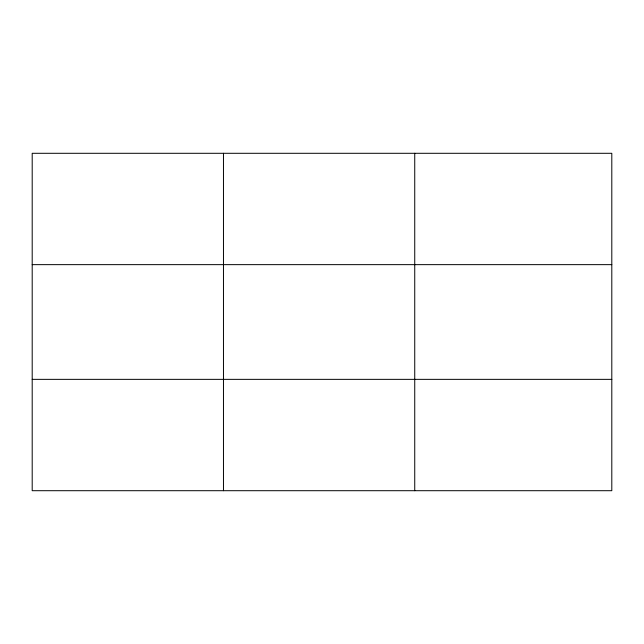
<?xml version="1.0" encoding="UTF-8"?>
<svg xmlns="http://www.w3.org/2000/svg" width="644" height="644" viewBox="0 0 644 644"><rect width="100%" height="100%" fill="white"/><g stroke="black" fill="none" stroke-linecap="round" stroke-linejoin="round"><path stroke-width="0.97" d="M223.468 490.704L223.468 153.296M414.736 490.704L414.736 153.296M611.8 379.356L611.8 490.704L32.2 490.704L32.2 153.296L611.8 153.296L611.8 379.356L32.2 379.356M32.2 264.644L611.8 264.644"/></g></svg>
